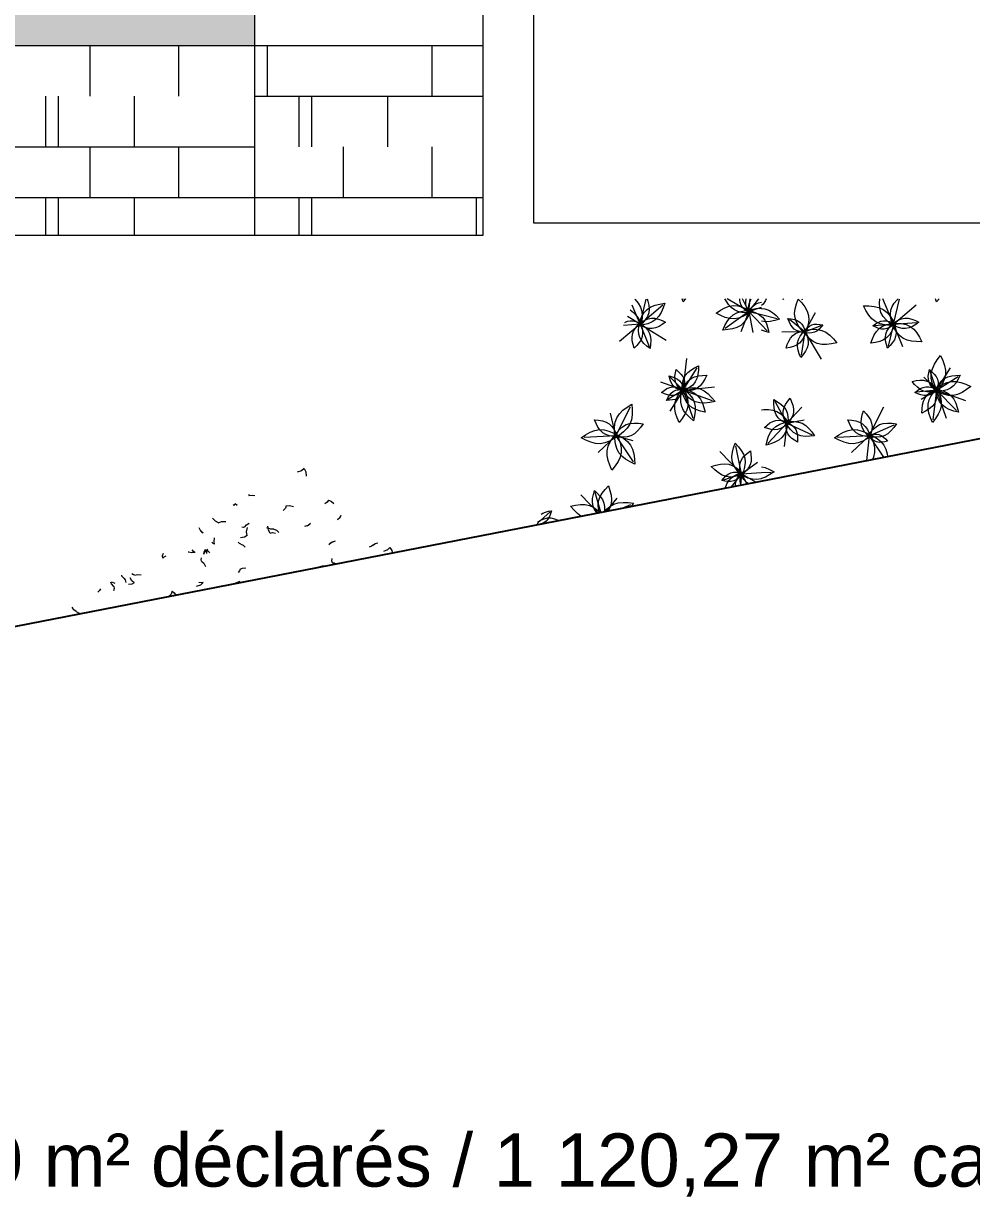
# Model space of a CAD drawing. Header units: metres. Extents: x 0 to 46.1, y -33.1 to 1.9.
# Drawn here: x 20.17 to 27.66, y -33.09 to -23.82 of the extents above; entities that cross this region are included whole.
import ezdxf
from ezdxf.enums import TextEntityAlignment as Align

# ---------------------------------------------------------------- set-up
doc = ezdxf.new("R2010")
doc.units = ezdxf.units.M
doc.header["$LTSCALE"] = 0.02
for name, color, linetype, lineweight in [('AB_EXT_BANDES', 8, 'Continuous', 9), ('AB_EXT_COUVRE', 8, 'Continuous', 9), ('AB_EXT_MASSIF', 8, 'Continuous', 9)]:
    doc.layers.add(name, color=color, linetype=linetype, lineweight=lineweight)
for name, color, linetype, lineweight, true_color in [('CONTEXT', 7, 'Continuous', 13, 0x787878), ('SEEN', 7, 'Continuous', 20, 0x000000), ('SITE', 7, 'Continuous', 25, 0x000000), ('TEXT', 7, 'Continuous', 13, 0x000000)]:
    doc.layers.add(name, color=color, linetype=linetype, lineweight=lineweight, true_color=true_color)
doc.layers.add('FILL_restaurant', color=7, linetype='Continuous', true_color=0xf5ded7)
doc.styles.add('JV', font='arial.ttf')

msp = doc.modelspace()

# ---------------------------------------------------------------- hatches: boundary and pattern name
at = {"layer": 'FILL_restaurant'}
msp.add_hatch(color=256, dxfattribs=at).paths.add_polyline_path([(22, -24), (22, -17), (8, -17), (8, -24), (22, -24)])

# ---------------------------------------------------------------- linework, layer by layer
at = {"layer": 'AB_EXT_BANDES', "lineweight": 9, "true_color": 0x606060, "transparency": 33554597}
for points in [[(20.7, -24.4), (20.7, -24)], [(21.4, -24.4), (21.4, -24)], [(22, -24), (23.8, -24)], [(22, -24.4), (22, -24)], [(22.1, -24.4), (22.1, -24)], [(23.4, -24.4), (23.4, -24)], [(20.35, -24.8), (20.35, -24.4)], [(20.45, -24.8), (20.45, -24.4)], [(21.05, -24.8), (21.05, -24.4)], [(22, -24.4), (23.8, -24.4)], [(22.35, -24.8), (22.35, -24.4)], [(22.45, -24.8), (22.45, -24.4)], [(23.05, -24.8), (23.05, -24.4)], [(20, -24.8), (22, -24.8)], [(20.7, -25.2), (20.7, -24.8)], [(21.4, -25.2), (21.4, -24.8)], [(22.7, -25.2), (22.7, -24.8)], [(23.4, -25.2), (23.4, -24.8)], [(20, -25.2), (22, -25.2)], [(20.35, -25.5), (20.35, -25.2)], [(20.45, -25.5), (20.45, -25.2)], [(21.05, -25.5), (21.05, -25.2)], [(22, -25.2), (23.8, -25.2)], [(22.35, -25.5), (22.35, -25.2)], [(22.45, -25.5), (22.45, -25.2)], [(23.75, -25.5), (23.75, -25.2)]]:
    msp.add_lwpolyline(points, dxfattribs=at)
at = {"layer": 'AB_EXT_COUVRE', "lineweight": 9, "true_color": 0x606060, "transparency": 33554585}
for points in [[(22.3892, -27.3392), (22.3669, -27.3574), (22.3326, -27.369)], [(22.3892, -27.3392), (22.4013, -27.3647), (22.4042, -27.4001)], [(21.9526, -27.5535), (21.9561, -27.5445)], [(21.9526, -27.5535), (21.9794, -27.5492), (22, -27.5534)], [(22.5805, -27.5885), (22.5702, -27.6044), (22.5509, -27.6185)], [(22.5805, -27.5885), (22.6017, -27.5972), (22.6227, -27.6168)], [(21.8367, -27.6306), (21.831, -27.6237)], [(21.8367, -27.6306), (21.8436, -27.6157)], [(21.845, -27.6148), (21.8598, -27.6284)], [(22.248, -27.6339), (22.2406, -27.6521), (22.2237, -27.6703)], [(22.248, -27.6339), (22.273, -27.6317), (22.3033, -27.6402)], [(21.712, -27.7678), (21.6885, -27.7555), (21.6663, -27.7305)], [(21.712, -27.7678), (21.7367, -27.7587), (21.7697, -27.7589)], [(21.9216, -27.8008), (21.934, -27.7848), (21.9557, -27.7714)], [(22.4382, -27.7737), (22.42, -27.788), (22.3923, -27.7968)], [(22.4382, -27.7737), (22.4279, -27.7851), (22.4108, -27.794)], [(22.677, -27.7104), (22.6684, -27.7275), (22.6508, -27.744)], [(22.677, -27.7104), (22.6691, -27.7277), (22.6523, -27.7447)], [(21.5913, -27.8504), (21.5736, -27.8349), (21.5596, -27.8088)], [(21.5913, -27.8504), (21.5822, -27.8433), (21.5747, -27.8309)], [(21.9393, -27.8684), (21.9171, -27.8817), (21.885, -27.8876)], [(21.9216, -27.8008), (21.9108, -27.8042), (21.8967, -27.8035)], [(21.9393, -27.8684), (21.9348, -27.8399), (21.942, -27.8044)], [(22.1503, -27.8178), (22.1247, -27.819), (22.094, -27.809)], [(22.121, -27.8485), (22.1076, -27.8265), (22.1015, -27.7946)], [(22.121, -27.8485), (22.139, -27.8455), (22.1614, -27.85)], [(22.1503, -27.8178), (22.1693, -27.8266), (22.1878, -27.8453)], [(21.6822, -27.9357), (21.6712, -27.9308), (21.6605, -27.9202)], [(21.6822, -27.9357), (21.6779, -27.9144), (21.6822, -27.8875)], [(21.8896, -27.9365), (21.8782, -27.9318), (21.8668, -27.9212)], [(21.8896, -27.9365), (21.9063, -27.9443), (21.9225, -27.961)], [(22.5826, -27.9389), (22.6034, -27.9216), (22.6356, -27.9104)], [(22.5826, -27.9389), (22.5968, -27.9268), (22.6189, -27.9188)], [(22.9336, -27.9443), (22.9215, -27.9536), (22.9031, -27.9591)], [(22.9336, -27.9443), (22.948, -27.9324), (22.9702, -27.9249)], [(23.0659, -27.963), (23.0458, -27.9817), (23.0139, -27.995)], [(23.0659, -27.963), (23.0807, -27.9871), (23.0832, -28)], [(21.2725, -28.0481), (21.2709, -28.0294), (21.2772, -28.0066)], [(21.2725, -28.0481), (21.2824, -28.0375), (21.2987, -28.0294)], [(21.478, -28), (21.4726, -27.9986)], [(21.5271, -28.0035), (21.5026, -28.0062), (21.478, -28)], [(21.5221, -28), (21.5156, -27.9955), (21.5057, -27.9809)], [(21.5271, -28.0035), (21.5195, -28)], [(21.5793, -28.0711), (21.5766, -28.0597), (21.5786, -28.0452)], [(21.598, -28.0144), (21.6048, -28)], [(21.598, -28.0144), (21.5995, -28)], [(21.5995, -28), (21.5999, -27.9964), (21.6101, -27.9761)], [(21.6048, -28), (21.6074, -27.9945), (21.6274, -27.9751)], [(21.616, -27.9817), (21.6191, -27.9943), (21.6184, -28)], [(21.616, -27.9817), (21.6289, -27.9892), (21.6378, -28)], [(21.6184, -28), (21.6171, -28.0105)], [(21.6378, -28), (21.6408, -28.0038)], [(22.6113, -28.083), (22.6074, -28.069), (22.609, -28.0508)], [(23.0832, -28), (23.0842, -28.0055)], [(21.5793, -28.0711), (21.597, -28.0864), (21.6111, -28.1123)], [(21.8835, -28.1346), (21.8791, -28.1479), (21.868, -28.1615)], [(21.8835, -28.1346), (21.9021, -28.1262), (21.9277, -28.1246)], [(22.5187, -28.1124), (22.5127, -28.1168)], [(22.5187, -28.1124), (22.5342, -28.1069), (22.5548, -28.1073)], [(22.6113, -28.083), (22.6246, -28.0853), (22.6371, -28.0926)], [(20.8858, -28.2699), (20.8691, -28.2509), (20.8636, -28.2364)], [(20.8674, -28.234), (20.8949, -28.2449)], [(20.966, -28.2051), (20.9507, -28.1884), (20.9484, -28.1827)], [(20.966, -28.2051), (20.9761, -28.2184), (20.982, -28.2385)], [(21.0474, -28.2423), (21.0286, -28.2517), (21.0024, -28.2545)], [(21.0474, -28.2423), (21.0297, -28.2273), (21.0156, -28.202)], [(21.0516, -28.1817), (21.0406, -28.1786), (21.029, -28.1702)], [(21.0516, -28.1817), (21.0735, -28.1757), (21.1019, -28.1783)], [(21.5928, -28.2403), (21.5711, -28.2592), (21.5373, -28.2719)], [(21.5928, -28.2403), (21.5773, -28.2427), (21.5579, -28.2386)], [(21.8404, -28.2477), (21.849, -28.2408), (21.883, -28.2295)], [(20.7808, -28.2894), (20.7741, -28.3028), (20.7603, -28.3157)], [(20.7808, -28.2894), (20.7811, -28.2886)], [(20.8858, -28.2699), (20.8878, -28.2856), (20.8834, -28.305)], [(21.3478, -28.3088), (21.3392, -28.331), (21.3238, -28.3483)], [(21.3478, -28.3088), (21.3633, -28.3199), (21.3755, -28.3382)], [(20.5877, -28.4673), (20.5715, -28.4558), (20.5575, -28.4351)], [(20.5877, -28.4673), (20.6081, -28.48), (20.6133, -28.4867)]]:
    msp.add_lwpolyline(points, dxfattribs=at)
at = {"layer": 'AB_EXT_MASSIF', "lineweight": 9, "true_color": 0x606060, "transparency": 33554597}
for points in [[(24.9991, -26.0021), (25.0012, -26.0039), (25.0259, -26.0327), (25.0435, -26.0644), (25.0533, -26.0994), (25.0561, -26.1372), (25.0534, -26.1773), (25.0477, -26.2187)], [(25.0972, -26), (25.1023, -26.017), (25.1095, -26.0495), (25.1121, -26.0809), (25.1084, -26.1107), (25.098, -26.139), (25.0814, -26.1657), (25.06, -26.1913), (25.0361, -26.2163)], [(25.04, -26.2), (25.0879, -26.0024)], [(25.4004, -26), (25.3815, -26.0225), (25.3731, -26)], [(25.3854, -26), (25.3848, -26.0034)], [(25.9149, -26.1087), (25.8793, -26.1087), (25.8449, -26.1064), (25.8132, -26.0997), (25.7847, -26.0873), (25.7598, -26.0688), (25.7382, -26.0445), (25.7191, -26.0159), (25.7101, -26)], [(25.9, -26.1), (25.7275, -26)], [(25.9054, -26.1106), (25.8847, -26.0973), (25.8656, -26.0832), (25.8496, -26.0674), (25.8377, -26.0496), (25.8302, -26.0295), (25.8267, -26.0073), (25.8266, -26)], [(25.9, -26.1), (25.8487, -26)], [(25.8988, -26.1122), (25.8883, -26.0892), (25.8797, -26.0664), (25.8746, -26.0439), (25.8742, -26.0219), (25.8788, -26.0004), (25.879, -26)], [(25.8855, -26.105), (25.9062, -26.0811), (25.9276, -26.0595), (25.9505, -26.0421), (25.9753, -26.0302), (26, -26.0248)], [(25.8882, -26.1149), (25.8938, -26.0761), (25.9016, -26.0392), (25.9139, -26.0056), (25.9173, -26)], [(25.9, -26.1), (25.9789, -26)], [(25.9, -26.1), (25.9097, -26)], [(26.0347, -26), (26.0305, -26.0114), (26.0126, -26.0404), (26, -26.0531)], [(26.1747, -26), (26.1706, -26.0044), (26.1692, -26)], [(26.3438, -26.2795), (26.3167, -26.2487), (26.2927, -26.2172), (26.2744, -26.1847), (26.2635, -26.1506), (26.2607, -26.115), (26.2653, -26.0779), (26.2756, -26.0398), (26.289, -26.0009), (26.3161, -26.0318), (26.3401, -26.0632), (26.3585, -26.0958), (26.3694, -26.1298), (26.3722, -26.1654), (26.3676, -26.2025), (26.3572, -26.2407), (26.3438, -26.2795)], [(26.3161, -26), (26.3194, -26.0076)], [(27.0477, -26.2187), (27.0146, -26.1933), (26.9844, -26.1667), (26.9597, -26.1379), (26.9421, -26.1062), (26.9322, -26.0712), (26.9295, -26.0334), (26.9318, -26)], [(27.04, -26.2), (26.9577, -26)], [(27.0361, -26.2163), (27.0262, -26.1831), (27.0189, -26.1506), (27.0164, -26.1192), (27.0201, -26.0893), (27.0305, -26.0611), (27.0471, -26.0344), (27.0685, -26.0088), (27.0769, -26)], [(27.04, -26.2), (27.0879, -26.0024)], [(27.4004, -26), (27.3815, -26.0225), (27.3731, -26)], [(24.9626, -26.086), (24.9898, -26.1074), (25.0152, -26.1375), (25.0374, -26.1728), (25.0578, -26.211)], [(25.04, -26.2), (24.9783, -26.05)], [(25.0252, -26.2125), (25.0386, -26.1748), (25.0539, -26.1394), (25.0728, -26.1083), (25.0966, -26.0829), (25.1255, -26.0636), (25.1592, -26.0498), (25.1966, -26.0404), (25.236, -26.0333), (25.2227, -26.0711), (25.2074, -26.1065), (25.1884, -26.1375), (25.1647, -26.163), (25.1357, -26.1823), (25.102, -26.1961), (25.0646, -26.2055), (25.0252, -26.2125)], [(25.04, -26.2), (25.2191, -26.0477)], [(25.9195, -26.0991), (25.8856, -26.1209), (25.8517, -26.1397), (25.8174, -26.1527), (25.7829, -26.1583), (25.7479, -26.1559), (25.7126, -26.146), (25.6771, -26.1305), (25.6414, -26.1119), (25.6753, -26.0901), (25.7092, -26.0713), (25.7435, -26.0583), (25.778, -26.0527), (25.813, -26.0551), (25.8482, -26.0649), (25.8838, -26.0805), (25.9195, -26.0991)], [(25.9155, -26.089), (25.8992, -26.1248), (25.8812, -26.1581), (25.86, -26.1868), (25.8346, -26.2097), (25.8046, -26.2261), (25.7705, -26.2366), (25.7331, -26.2426), (25.694, -26.2462), (25.7102, -26.2104), (25.7282, -26.1771), (25.7494, -26.1483), (25.7749, -26.1255), (25.8048, -26.1091), (25.839, -26.0985), (25.8764, -26.0925), (25.9155, -26.089)], [(25.9, -26.1), (25.7117, -26.2336)], [(25.9, -26.1), (25.8359, -26.2594)], [(25.8818, -26.0955), (25.9189, -26.0846), (25.9554, -26.0765), (25.9906, -26.0737), (26, -26.0749)], [(25.8882, -26.0876), (25.9222, -26.0975), (25.9542, -26.1093), (25.9826, -26.1245), (26, -26.1391)], [(25.9, -26.1), (26, -26.0656)], [(25.9, -26.1), (25.9315, -26.2652)], [(25.9, -26.1), (26, -26.2052)], [(25.9, -26.1), (26, -26.1244)], [(26, -26.0749), (26.024, -26.0779), (26.0557, -26.0896), (26.0856, -26.1083), (26.1142, -26.1323), (26.1421, -26.1592), (26.1049, -26.1702), (26.0685, -26.1782), (26.0333, -26.181), (26, -26.1768)], [(26.34, -26.26), (26.424, -26.1077)], [(27.0578, -26.211), (27.0146, -26.2099), (26.9731, -26.206), (26.9347, -26.1969), (26.9006, -26.1809), (26.871, -26.1576), (26.8457, -26.1275), (26.8235, -26.0922), (26.803, -26.0541), (26.8463, -26.0552), (26.8878, -26.0591), (26.9261, -26.0682), (26.9602, -26.0841), (26.9898, -26.1074), (27.0152, -26.1375), (27.0374, -26.1728), (27.0578, -26.211)], [(27.04, -26.2), (27.2191, -26.0477)], [(25.04, -26.2), (24.8784, -26.3374)], [(25.04, -26.2), (24.9087, -26.21)], [(24.919, -26.1862), (24.92, -26.1857), (24.9412, -26.1769), (24.9627, -26.1727), (24.9846, -26.1735), (25.0069, -26.179), (25.0295, -26.1881), (25.0522, -26.1991)], [(25.04, -26.2), (24.9399, -26.1383)], [(25.0435, -26.1857), (25.0521, -26.2148), (25.0585, -26.2434), (25.0607, -26.2709), (25.0575, -26.2971), (25.0484, -26.3219), (25.0338, -26.3453), (25.015, -26.3678), (24.994, -26.3897), (24.9854, -26.3606), (24.979, -26.3321), (24.9768, -26.3045), (24.98, -26.2783), (24.9891, -26.2535), (25.0037, -26.2301), (25.0225, -26.2076), (25.0435, -26.1857)], [(25.0248, -26.2012), (25.0507, -26.1833), (25.0769, -26.1678), (25.1033, -26.1568), (25.1303, -26.1516), (25.1577, -26.1526), (25.1855, -26.1595), (25.2137, -26.1708), (25.2421, -26.1845), (25.2161, -26.2024), (25.19, -26.2179), (25.1635, -26.2289), (25.1366, -26.2341), (25.1092, -26.2331), (25.0813, -26.2262), (25.0532, -26.2149), (25.0248, -26.2012)], [(25.0341, -26.1856), (25.0596, -26.2052), (25.0829, -26.2257), (25.102, -26.2479), (25.1156, -26.2724), (25.1232, -26.2994), (25.1253, -26.3286), (25.1232, -26.3596), (25.1188, -26.3915), (25.0932, -26.3719), (25.07, -26.3514), (25.0509, -26.3291), (25.0373, -26.3046), (25.0297, -26.2777), (25.0276, -26.2484), (25.0297, -26.2175), (25.0341, -26.1856)], [(25.04, -26.2), (25.112, -26.375)], [(25.04, -26.2), (25.2454, -26.3265)], [(26, -26.1244), (26.1213, -26.1541)], [(26, -26.1391), (26.0063, -26.1443), (26.0248, -26.1689), (26.0386, -26.1981), (26.0487, -26.2306), (26.0569, -26.2651), (26.0229, -26.2552), (26, -26.2467)], [(26, -26.2052), (26.0434, -26.2509)], [(26.3499, -26.268), (26.3239, -26.264), (26.299, -26.2585), (26.2765, -26.25), (26.2571, -26.2378), (26.241, -26.2214), (26.228, -26.2012), (26.2173, -26.1781), (26.2078, -26.1535), (26.2339, -26.1575), (26.2587, -26.163), (26.2812, -26.1715), (26.3007, -26.1837), (26.3168, -26.2001), (26.3298, -26.2203), (26.3405, -26.2434), (26.3499, -26.268)], [(26.34, -26.26), (26.2192, -26.1626)], [(26.3292, -26.2642), (26.3441, -26.2455), (26.3598, -26.2285), (26.3766, -26.2147), (26.395, -26.205), (26.4152, -26.1998), (26.4369, -26.1987), (26.4599, -26.2008), (26.4835, -26.2045), (26.4685, -26.2232), (26.4529, -26.2402), (26.4361, -26.254), (26.4177, -26.2637), (26.3975, -26.2689), (26.3758, -26.27), (26.3528, -26.2679), (26.3292, -26.2642)], [(26.34, -26.26), (26.4711, -26.2093)], [(27.0533, -26.1887), (27.0413, -26.2227), (27.0275, -26.2546), (27.0104, -26.2827), (26.989, -26.3056), (26.9629, -26.3231), (26.9325, -26.3355), (26.8987, -26.3439), (26.8632, -26.3503), (26.8752, -26.3163), (26.889, -26.2844), (26.9061, -26.2563), (26.9275, -26.2334), (26.9536, -26.2159), (26.9841, -26.2036), (27.0178, -26.1951), (27.0533, -26.1887)], [(27.0522, -26.1991), (27.0314, -26.2134), (27.0105, -26.2258), (26.9893, -26.2346), (26.9678, -26.2388), (26.9458, -26.2379), (26.9236, -26.2324), (26.901, -26.2233), (26.8783, -26.2124), (26.8991, -26.1981), (26.92, -26.1857), (26.9412, -26.1769), (26.9627, -26.1727), (26.9846, -26.1735), (27.0069, -26.179), (27.0295, -26.1881), (27.0522, -26.1991)], [(27.04, -26.2), (26.8922, -26.2113)], [(27.0435, -26.1857), (27.0521, -26.2148), (27.0585, -26.2434), (27.0607, -26.2709), (27.0575, -26.2971), (27.0484, -26.3219), (27.0338, -26.3453), (27.015, -26.3678), (26.994, -26.3897), (26.9854, -26.3606), (26.979, -26.3321), (26.9768, -26.3045), (26.98, -26.2783), (26.9891, -26.2535), (27.0037, -26.2301), (27.0225, -26.2076), (27.0435, -26.1857)], [(27.04, -26.2), (26.998, -26.3734)], [(27.0231, -26.1896), (27.0641, -26.1906), (27.1035, -26.1943), (27.1398, -26.203), (27.1722, -26.2181), (27.2002, -26.2402), (27.2243, -26.2687), (27.2453, -26.3022), (27.2647, -26.3384), (27.2237, -26.3373), (27.1843, -26.3336), (27.148, -26.325), (27.1156, -26.3099), (27.0876, -26.2878), (27.0635, -26.2592), (27.0425, -26.2258), (27.0231, -26.1896)], [(27.0248, -26.2012), (27.0507, -26.1833), (27.0769, -26.1678), (27.1033, -26.1568), (27.1303, -26.1516), (27.1577, -26.1526), (27.1855, -26.1595), (27.2137, -26.1708), (27.2421, -26.1845), (27.2161, -26.2024), (27.19, -26.2179), (27.1635, -26.2289), (27.1366, -26.2341), (27.1092, -26.2331), (27.0813, -26.2262), (27.0532, -26.2149), (27.0248, -26.2012)], [(27.04, -26.2), (27.2247, -26.1859)], [(27.04, -26.2), (27.112, -26.375)], [(26.34, -26.26), (26.1601, -26.2636)], [(26.3511, -26.2503), (26.3413, -26.2791), (26.3301, -26.3062), (26.3159, -26.3301), (26.2981, -26.3497), (26.2763, -26.3647), (26.2508, -26.3755), (26.2224, -26.383), (26.1925, -26.3888), (26.2023, -26.36), (26.2135, -26.3329), (26.2277, -26.309), (26.2455, -26.2894), (26.2673, -26.2744), (26.2928, -26.2636), (26.3212, -26.2561), (26.3511, -26.2503)], [(26.3424, -26.2447), (26.354, -26.2745), (26.3632, -26.3038), (26.3679, -26.3324), (26.3668, -26.3602), (26.3594, -26.3869), (26.3462, -26.4128), (26.3285, -26.4379), (26.3084, -26.4627), (26.2968, -26.433), (26.2876, -26.4036), (26.2829, -26.375), (26.284, -26.3473), (26.2914, -26.3205), (26.3046, -26.2947), (26.3223, -26.2695), (26.3424, -26.2447)], [(26.34, -26.26), (26.3111, -26.4453)], [(26.3209, -26.2535), (26.3617, -26.2453), (26.4015, -26.2402), (26.4394, -26.2406), (26.4748, -26.2483), (26.5075, -26.2638), (26.5377, -26.2867), (26.566, -26.3151), (26.5933, -26.3466), (26.5525, -26.3547), (26.5127, -26.3599), (26.4748, -26.3595), (26.4394, -26.3518), (26.4067, -26.3362), (26.3765, -26.3133), (26.3482, -26.2849), (26.3209, -26.2535)], [(26.34, -26.26), (26.4697, -26.4748)], [(25.38, -26.72), (25.4096, -26.4712)], [(27.3776, -26.7405), (27.3606, -26.7014), (27.3469, -26.6626), (27.3392, -26.6246), (27.3394, -26.5875), (27.348, -26.5514), (27.3644, -26.5162), (27.3868, -26.4818), (27.4124, -26.4477), (27.4293, -26.4869), (27.443, -26.5256), (27.4507, -26.5636), (27.4506, -26.6007), (27.442, -26.6368), (27.4256, -26.672), (27.4032, -26.7064), (27.3776, -26.7405)], [(25.3842, -26.7322), (25.364, -26.7148), (25.3458, -26.6967), (25.3312, -26.6773), (25.3212, -26.6564), (25.3162, -26.6338), (25.3159, -26.6095), (25.3192, -26.584), (25.3244, -26.5579), (25.3446, -26.5753), (25.3628, -26.5934), (25.3774, -26.6128), (25.3874, -26.6337), (25.3924, -26.6563), (25.3927, -26.6806), (25.3894, -26.7061), (25.3842, -26.7322)], [(25.3708, -26.7345), (25.3722, -26.699), (25.3759, -26.6651), (25.3839, -26.6338), (25.3974, -26.606), (25.4168, -26.5821), (25.4418, -26.5617), (25.471, -26.5439), (25.5025, -26.5277), (25.5011, -26.5631), (25.4974, -26.5971), (25.4894, -26.6284), (25.476, -26.6561), (25.4565, -26.6801), (25.4315, -26.7005), (25.4023, -26.7182), (25.3708, -26.7345)], [(25.38, -26.72), (25.492, -26.5442)], [(27.3842, -26.7322), (27.364, -26.7148), (27.3458, -26.6967), (27.3312, -26.6773), (27.3212, -26.6564), (27.3162, -26.6338), (27.3159, -26.6095), (27.3192, -26.584), (27.3244, -26.5579), (27.3446, -26.5753), (27.3628, -26.5934), (27.3774, -26.6128), (27.3874, -26.6337), (27.3924, -26.6563), (27.3927, -26.6806), (27.3894, -26.7061), (27.3842, -26.7322)], [(27.38, -26.72), (27.3292, -26.5718)], [(27.38, -26.72), (27.492, -26.5442)], [(25.38, -26.72), (25.2039, -26.6571)], [(25.3883, -26.7284), (25.3647, -26.722), (25.3425, -26.7143), (25.3227, -26.7042), (25.3062, -26.6909), (25.2931, -26.6741), (25.2832, -26.6542), (25.2757, -26.6319), (25.2697, -26.6083), (25.2932, -26.6146), (25.3155, -26.6224), (25.3352, -26.6325), (25.3518, -26.6458), (25.3649, -26.6625), (25.3748, -26.6824), (25.3822, -26.7048), (25.3883, -26.7284)], [(25.38, -26.72), (25.2791, -26.6179)], [(25.3658, -26.7288), (25.382, -26.6984), (25.3996, -26.6703), (25.4197, -26.6463), (25.4432, -26.6277), (25.4703, -26.6149), (25.5007, -26.6076), (25.5337, -26.6044), (25.5681, -26.6034), (25.5519, -26.6338), (25.5344, -26.662), (25.5143, -26.686), (25.4908, -26.7045), (25.4637, -26.7173), (25.4332, -26.7246), (25.4002, -26.7278), (25.3658, -26.7288)], [(27.3945, -26.7252), (27.3632, -26.731), (27.3328, -26.7345), (27.3038, -26.7338), (27.2769, -26.7276), (27.252, -26.7153), (27.2292, -26.6975), (27.2078, -26.6755), (27.1873, -26.6512), (27.2186, -26.6454), (27.2491, -26.6419), (27.278, -26.6426), (27.305, -26.6488), (27.3298, -26.6611), (27.3526, -26.6788), (27.374, -26.7009), (27.3945, -26.7252)], [(27.38, -26.72), (27.2791, -26.6179)], [(27.3597, -26.7222), (27.3937, -26.6972), (27.4281, -26.6754), (27.4632, -26.6596), (27.499, -26.6515), (27.5358, -26.6519), (27.5734, -26.66), (27.6116, -26.674), (27.6501, -26.6913), (27.6161, -26.7163), (27.5817, -26.738), (27.5466, -26.7539), (27.5108, -26.7619), (27.474, -26.7616), (27.4364, -26.7535), (27.3982, -26.7394), (27.3597, -26.7222)], [(27.3658, -26.7288), (27.382, -26.6984), (27.3996, -26.6703), (27.4197, -26.6463), (27.4432, -26.6277), (27.4703, -26.6149), (27.5007, -26.6076), (27.5337, -26.6044), (27.5681, -26.6034), (27.5519, -26.6338), (27.5344, -26.662), (27.5143, -26.686), (27.4908, -26.7045), (27.4637, -26.7173), (27.4332, -26.7246), (27.4002, -26.7278), (27.3658, -26.7288)], [(27.38, -26.72), (27.5519, -26.6135)], [(25.3929, -26.7186), (25.3713, -26.7345), (25.3495, -26.7482), (25.3273, -26.7583), (25.3046, -26.7634), (25.2813, -26.7631), (25.2575, -26.758), (25.2333, -26.7491), (25.2089, -26.7382), (25.2305, -26.7224), (25.2523, -26.7086), (25.2745, -26.6986), (25.2972, -26.6935), (25.3205, -26.6937), (25.3443, -26.6988), (25.3685, -26.7077), (25.3929, -26.7186)], [(25.3899, -26.7139), (25.3786, -26.735), (25.3664, -26.7546), (25.3524, -26.7713), (25.3361, -26.7842), (25.3172, -26.7931), (25.296, -26.7982), (25.2731, -26.8004), (25.2491, -26.8011), (25.2604, -26.78), (25.2726, -26.7604), (25.2866, -26.7437), (25.3029, -26.7308), (25.3218, -26.7219), (25.343, -26.7168), (25.3659, -26.7146), (25.3899, -26.7139)], [(25.38, -26.72), (25.2604, -26.7941)], [(25.38, -26.72), (25.2745, -26.8855)], [(25.3823, -26.7008), (25.3982, -26.7375), (25.411, -26.7739), (25.4183, -26.8096), (25.4181, -26.8444), (25.4101, -26.8783), (25.3947, -26.9113), (25.3736, -26.9436), (25.3496, -26.9756), (25.3337, -26.9388), (25.3208, -26.9025), (25.3136, -26.8668), (25.3137, -26.8319), (25.3218, -26.7981), (25.3372, -26.7651), (25.3582, -26.7327), (25.3823, -26.7008)], [(25.361, -26.7132), (25.4019, -26.7056), (25.4418, -26.701), (25.4796, -26.7019), (25.5149, -26.7101), (25.5473, -26.7261), (25.5772, -26.7494), (25.6051, -26.7782), (25.632, -26.81), (25.5911, -26.8176), (25.5512, -26.8222), (25.5134, -26.8212), (25.4781, -26.8131), (25.4457, -26.7971), (25.4158, -26.7738), (25.3879, -26.745), (25.361, -26.7132)], [(25.3737, -26.7017), (25.4039, -26.7278), (25.4311, -26.7549), (25.453, -26.7838), (25.468, -26.8151), (25.4754, -26.849), (25.4758, -26.8853), (25.4709, -26.9234), (25.4631, -26.9625), (25.433, -26.9364), (25.4058, -26.9093), (25.3838, -26.8804), (25.3689, -26.8491), (25.3615, -26.8152), (25.3611, -26.7789), (25.366, -26.7408), (25.3737, -26.7017)], [(25.367, -26.7068), (25.404, -26.7168), (25.4389, -26.7289), (25.47, -26.7449), (25.496, -26.7657), (25.5166, -26.792), (25.5321, -26.8233), (25.5438, -26.8584), (25.5533, -26.8955), (25.5163, -26.8855), (25.4814, -26.8734), (25.4503, -26.8575), (25.4243, -26.8366), (25.4037, -26.8103), (25.3882, -26.779), (25.3765, -26.7439), (25.367, -26.7068)], [(25.38, -26.72), (25.6269, -26.6938)], [(25.38, -26.72), (25.6103, -26.8022)], [(25.38, -26.72), (25.456, -26.9416)], [(27.3929, -26.7186), (27.3713, -26.7345), (27.3495, -26.7482), (27.3273, -26.7583), (27.3046, -26.7634), (27.2813, -26.7631), (27.2575, -26.758), (27.2333, -26.7491), (27.2089, -26.7382), (27.2305, -26.7224), (27.2523, -26.7086), (27.2745, -26.6986), (27.2972, -26.6935), (27.3205, -26.6937), (27.3443, -26.6988), (27.3685, -26.7077), (27.3929, -26.7186)], [(27.38, -26.72), (27.2236, -26.7366)], [(27.38, -26.72), (27.2604, -26.7941)], [(27.3887, -26.7064), (27.3873, -26.7397), (27.3838, -26.7717), (27.3763, -26.8012), (27.3636, -26.8273), (27.3453, -26.8499), (27.3218, -26.8691), (27.2943, -26.8858), (27.2646, -26.9011), (27.266, -26.8677), (27.2695, -26.8358), (27.2769, -26.8063), (27.2896, -26.7802), (27.308, -26.7576), (27.3315, -26.7384), (27.359, -26.7217), (27.3887, -26.7064)], [(27.3823, -26.7008), (27.3982, -26.7375), (27.411, -26.7739), (27.4183, -26.8096), (27.4181, -26.8444), (27.4101, -26.8783), (27.3947, -26.9113), (27.3736, -26.9436), (27.3496, -26.9756), (27.3337, -26.9388), (27.3208, -26.9025), (27.3136, -26.8668), (27.3137, -26.8319), (27.3218, -26.7981), (27.3372, -26.7651), (27.3582, -26.7327), (27.3823, -26.7008)], [(27.38, -26.72), (27.3522, -26.9536)], [(27.367, -26.7068), (27.404, -26.7168), (27.4389, -26.7289), (27.47, -26.7449), (27.496, -26.7657), (27.5166, -26.792), (27.5321, -26.8233), (27.5438, -26.8584), (27.5533, -26.8955), (27.5163, -26.8855), (27.4814, -26.8734), (27.4503, -26.8575), (27.4243, -26.8366), (27.4037, -26.8103), (27.3882, -26.779), (27.3765, -26.7439), (27.367, -26.7068)], [(27.38, -26.72), (27.5384, -26.8804)], [(27.38, -26.72), (27.6103, -26.8022)], [(27.38, -26.72), (27.456, -26.9416)], [(24.8406, -27.0988), (24.8379, -27.0555), (24.8381, -27.0137), (24.8438, -26.9746), (24.8567, -26.9392), (24.8773, -26.9076), (24.9051, -26.8795), (24.9384, -26.8543), (24.9747, -26.8305), (24.9774, -26.8738), (24.9772, -26.9156), (24.9715, -26.9546), (24.9586, -26.9901), (24.938, -27.0217), (24.9102, -27.0497), (24.8769, -27.075), (24.8406, -27.0988)], [(24.85, -27.08), (24.964, -26.8519)], [(26.2077, -26.9939), (26.1795, -26.9771), (26.1535, -26.959), (26.1315, -26.9387), (26.1149, -26.9155), (26.104, -26.889), (26.0984, -26.8597), (26.0969, -26.828), (26.0975, -26.7952), (26.1258, -26.812), (26.1518, -26.8301), (26.1737, -26.8504), (26.1904, -26.8736), (26.2013, -26.9), (26.2069, -26.9294), (26.2084, -26.9611), (26.2077, -26.9939)], [(26.2, -26.98), (26.1064, -26.8111)], [(26.1982, -26.9948), (26.1861, -26.9665), (26.1763, -26.9385), (26.1708, -26.911), (26.171, -26.8842), (26.1773, -26.8582), (26.1892, -26.8328), (26.2055, -26.808), (26.2241, -26.7835), (26.2362, -26.8118), (26.246, -26.8398), (26.2515, -26.8673), (26.2513, -26.8941), (26.245, -26.9201), (26.2331, -26.9454), (26.2168, -26.9703), (26.1982, -26.9948)], [(26.2, -26.98), (26.3163, -26.8552)], [(26.85, -27.08), (26.964, -26.8519)], [(24.8628, -27.0895), (24.8301, -27.0858), (24.799, -27.0802), (24.7706, -27.0708), (24.7459, -27.0565), (24.725, -27.037), (24.7078, -27.0126), (24.6933, -26.9844), (24.6804, -26.9543), (24.713, -26.9579), (24.7441, -26.9636), (24.7725, -26.9729), (24.7973, -26.9872), (24.8181, -27.0067), (24.8353, -27.0312), (24.8498, -27.0593), (24.8628, -27.0895)], [(24.85, -27.08), (24.8072, -26.9012)], [(26, -26.8867), (25.9993, -26.8864)], [(26, -26.8759), (26.018, -26.8742), (26.0543, -26.8734), (26.0883, -26.8775), (26.1194, -26.8878), (26.1473, -26.905), (26.1723, -26.9285), (26.195, -26.9568), (26.2165, -26.9877)], [(26.2, -26.98), (26.3355, -26.9537)], [(26.8628, -27.0895), (26.8301, -27.0858), (26.799, -27.0802), (26.7706, -27.0708), (26.7459, -27.0565), (26.725, -27.037), (26.7078, -27.0126), (26.6933, -26.9844), (26.6804, -26.9543), (26.713, -26.9579), (26.7441, -26.9636), (26.7725, -26.9729), (26.7973, -26.9872), (26.8181, -27.0067), (26.8353, -27.0312), (26.8498, -27.0593), (26.8628, -27.0895)], [(26.8535, -27.0947), (26.8319, -27.0721), (26.8127, -27.0489), (26.7977, -27.0247), (26.7884, -26.9991), (26.7852, -26.9721), (26.7875, -26.9437), (26.7942, -26.9143), (26.8032, -26.8844), (26.8248, -26.907), (26.844, -26.9302), (26.859, -26.9544), (26.8683, -26.98), (26.8716, -27.007), (26.8692, -27.0354), (26.8625, -27.0648), (26.8535, -27.0947)], [(24.8708, -27.0787), (24.835, -27.1025), (24.799, -27.1231), (24.7627, -27.1375), (24.7259, -27.144), (24.6886, -27.142), (24.6508, -27.132), (24.6126, -27.116), (24.5742, -27.0966), (24.61, -27.0728), (24.646, -27.0523), (24.6823, -27.0379), (24.7191, -27.0314), (24.7564, -27.0334), (24.7942, -27.0434), (24.8324, -27.0594), (24.8708, -27.0787)], [(24.8338, -27.087), (24.8554, -27.0577), (24.8781, -27.0309), (24.9029, -27.0089), (24.9303, -26.993), (24.9606, -26.9838), (24.9936, -26.9808), (25.0287, -26.9825), (25.0648, -26.9868), (25.0432, -27.0161), (25.0205, -27.0429), (24.9958, -27.0649), (24.9684, -27.0808), (24.938, -27.09), (24.905, -27.093), (24.87, -27.0913), (24.8338, -27.087)], [(26.2133, -26.9774), (26.1922, -26.9959), (26.1708, -27.0122), (26.1485, -27.0246), (26.1253, -27.032), (26.101, -27.0339), (26.0757, -27.0307), (26.0497, -27.0236), (26.0232, -27.0144), (26.0443, -26.9959), (26.0658, -26.9796), (26.088, -26.9671), (26.1112, -26.9598), (26.1355, -26.9579), (26.1608, -26.9611), (26.1869, -26.9682), (26.2133, -26.9774)], [(26.2124, -26.9668), (26.2041, -27.0032), (26.1937, -27.0378), (26.1794, -27.0687), (26.1601, -27.0949), (26.1353, -27.116), (26.1054, -27.1324), (26.0717, -27.1452), (26.0359, -27.156), (26.0442, -27.1195), (26.0546, -27.085), (26.0689, -27.054), (26.0882, -27.0278), (26.113, -27.0067), (26.1428, -26.9904), (26.1765, -26.9776), (26.2124, -26.9668)], [(26.2, -26.98), (26.05, -27.1408)], [(26.2, -26.98), (26.1772, -27.166)], [(26.1837, -26.9724), (26.2207, -26.969), (26.2566, -26.9682), (26.2902, -26.9722), (26.321, -26.9824), (26.3485, -26.9994), (26.3732, -27.0226), (26.3957, -27.0506), (26.4169, -27.0811), (26.3799, -27.0845), (26.344, -27.0853), (26.3104, -27.0813), (26.2796, -27.0711), (26.252, -27.0541), (26.2274, -27.0309), (26.2049, -27.0029), (26.1837, -26.9724)], [(26.1937, -26.9687), (26.2167, -26.9824), (26.2379, -26.9971), (26.2557, -27.0136), (26.2693, -27.0325), (26.2781, -27.054), (26.2827, -27.0779), (26.2839, -27.1036), (26.2834, -27.1304), (26.2604, -27.1167), (26.2392, -27.102), (26.2214, -27.0855), (26.2078, -27.0666), (26.199, -27.045), (26.1944, -27.0211), (26.1932, -26.9954), (26.1937, -26.9687)], [(26.2, -26.98), (26.3983, -27.0724)], [(26.8708, -27.0787), (26.835, -27.1025), (26.799, -27.1231), (26.7627, -27.1375), (26.7259, -27.144), (26.6886, -27.142), (26.6508, -27.132), (26.6126, -27.116), (26.5742, -27.0966), (26.61, -27.0728), (26.646, -27.0523), (26.6823, -27.0379), (26.7191, -27.0314), (26.7564, -27.0334), (26.7942, -27.0434), (26.8324, -27.0594), (26.8708, -27.0787)], [(26.8338, -27.087), (26.8554, -27.0577), (26.8781, -27.0309), (26.9029, -27.0089), (26.9303, -26.993), (26.9606, -26.9838), (26.9936, -26.9808), (27.0287, -26.9825), (27.0648, -26.9868), (27.0432, -27.0161), (27.0205, -27.0429), (26.9958, -27.0649), (26.9684, -27.0808), (26.938, -27.09), (26.905, -27.093), (26.87, -27.0913), (26.8338, -27.087)], [(26.85, -27.08), (27.0463, -26.9948)], [(24.85, -27.08), (24.598, -27.0952)], [(24.85, -27.08), (24.7088, -27.2137)], [(24.8524, -27.0595), (24.8695, -27.0986), (24.8834, -27.1374), (24.8912, -27.1754), (24.8913, -27.2126), (24.8828, -27.2488), (24.8665, -27.2841), (24.8442, -27.3187), (24.8187, -27.3529), (24.8015, -27.3138), (24.7877, -27.275), (24.7798, -27.237), (24.7798, -27.1998), (24.7882, -27.1636), (24.8045, -27.1283), (24.8268, -27.0937), (24.8524, -27.0595)], [(24.8388, -27.063), (24.8765, -27.0817), (24.9115, -27.1021), (24.9415, -27.1259), (24.965, -27.1539), (24.9816, -27.1865), (24.9916, -27.2235), (24.9967, -27.2637), (24.9991, -27.3057), (24.9614, -27.287), (24.9264, -27.2665), (24.8964, -27.2428), (24.8728, -27.2148), (24.8563, -27.1822), (24.8463, -27.1452), (24.8412, -27.105), (24.8388, -27.063)], [(24.85, -27.08), (24.9863, -27.2863)], [(24.85, -27.08), (24.982, -27.1192)], [(25.8436, -27.3982), (25.8183, -27.3695), (25.7957, -27.3403), (25.7785, -27.31), (25.7683, -27.2783), (25.7655, -27.2451), (25.7697, -27.2105), (25.7792, -27.1748), (25.7915, -27.1386), (25.8169, -27.1672), (25.8394, -27.1965), (25.8566, -27.2268), (25.8669, -27.2585), (25.8697, -27.2917), (25.8655, -27.3263), (25.856, -27.3619), (25.8436, -27.3982)], [(26.85, -27.08), (26.598, -27.0952)], [(26.85, -27.08), (26.7088, -27.2137)], [(26.85, -27.08), (26.8274, -27.2766)], [(26.8388, -27.063), (26.8765, -27.0817), (26.9115, -27.1021), (26.9415, -27.1259), (26.965, -27.1539), (26.9816, -27.1865), (26.9916, -27.2235), (26.9942, -27.2441)], [(26.8391, -27.0768), (26.8619, -27.0712), (26.8842, -27.0674), (26.9055, -27.0668), (26.9255, -27.0703), (26.9443, -27.0783), (26.9618, -27.0905), (26.9784, -27.1059), (26.9944, -27.1229), (26.9717, -27.1284), (26.9494, -27.1322), (26.9281, -27.1329), (26.908, -27.1293), (26.8893, -27.1213), (26.8718, -27.1092), (26.8552, -27.0938), (26.8391, -27.0768)], [(26.85, -27.08), (26.9625, -27.2503)], [(26.8524, -27.0595), (26.8695, -27.0986), (26.8834, -27.1374), (26.8912, -27.1754), (26.8913, -27.2126), (26.8828, -27.2488), (26.8742, -27.2675)], [(25.84, -27.38), (25.6712, -27.2057)], [(25.84, -27.38), (25.7957, -27.1593)], [(25.8347, -27.3937), (25.83, -27.3637), (25.8275, -27.3346), (25.829, -27.307), (25.8358, -27.2815), (25.8481, -27.2582), (25.8657, -27.237), (25.8873, -27.2173), (25.9111, -27.1984), (25.9157, -27.2284), (25.9182, -27.2575), (25.9167, -27.285), (25.91, -27.3106), (25.8976, -27.3339), (25.88, -27.3551), (25.8584, -27.3748), (25.8347, -27.3937)], [(25.8579, -27.3842), (25.8216, -27.3953), (25.786, -27.4035), (25.7517, -27.4065), (25.7189, -27.4028), (25.6879, -27.3916), (25.6585, -27.3736), (25.6303, -27.3504), (25.6027, -27.3244), (25.639, -27.3133), (25.6745, -27.3051), (25.7089, -27.302), (25.7417, -27.3058), (25.7727, -27.317), (25.8021, -27.335), (25.8303, -27.3582), (25.8579, -27.3842)], [(25.84, -27.38), (25.9669, -27.2881)], [(26, -27.3251), (26.0266, -27.3323), (26.0623, -27.3474), (26.0981, -27.3657), (26.0645, -27.3878), (26.0308, -27.4068), (26, -27.4189)], [(25.8517, -27.3759), (25.8351, -27.3954), (25.8179, -27.4131), (25.7995, -27.4274), (25.7794, -27.4372), (25.7577, -27.4422), (25.7344, -27.4427), (25.7098, -27.4399), (25.6846, -27.4351), (25.7012, -27.4156), (25.7184, -27.3979), (25.7369, -27.3836), (25.7569, -27.3737), (25.7786, -27.3688), (25.802, -27.3682), (25.8265, -27.3711), (25.8517, -27.3759)], [(25.84, -27.38), (25.698, -27.4304)], [(25.713, -27.4936), (25.7137, -27.4901), (25.7244, -27.4601), (25.7401, -27.4341), (25.7613, -27.4123), (25.7877, -27.3945), (25.818, -27.3798), (25.8504, -27.3666)], [(25.84, -27.38), (25.759, -27.4847)], [(25.7948, -27.4777), (25.7944, -27.4628), (25.7995, -27.438), (25.8099, -27.4137), (25.8245, -27.3897), (25.8412, -27.366)], [(26, -27.4189), (25.9967, -27.4202), (25.9622, -27.4261), (25.9273, -27.424), (25.892, -27.4145), (25.8564, -27.3993), (25.8206, -27.3811)], [(25.8936, -27.4585), (25.8807, -27.449), (25.8606, -27.4268), (25.8427, -27.4006), (25.8261, -27.3721)], [(25.8363, -27.4696), (25.8309, -27.4372), (25.83, -27.4013), (25.8316, -27.364)], [(25.84, -27.38), (25.8321, -27.4704)], [(25.84, -27.38), (26, -27.3711)], [(25.84, -27.38), (25.8824, -27.4606)], [(25.84, -27.38), (25.9567, -27.4462)], [(26, -27.3711), (26.0759, -27.3669)], [(24.7201, -27.687), (24.7145, -27.6657), (24.7104, -27.6307), (24.7133, -27.5972), (24.7238, -27.5652), (24.7413, -27.5347), (24.7641, -27.5053), (24.7899, -27.4765), (24.8022, -27.5131), (24.8116, -27.5491), (24.8157, -27.5841), (24.8128, -27.6176), (24.8023, -27.6495), (24.7885, -27.6736)], [(24.7102, -27.6889), (24.5738, -27.5468)], [(24.7005, -27.6908), (24.6983, -27.6884), (24.681, -27.6631), (24.6697, -27.6361), (24.6649, -27.6072), (24.666, -27.5766), (24.6717, -27.5447), (24.6799, -27.512), (24.7042, -27.5353), (24.7261, -27.5592), (24.7434, -27.5845), (24.7547, -27.6116), (24.7595, -27.6404), (24.7584, -27.6711), (24.7568, -27.6798)], [(24.7299, -27.6851), (24.6851, -27.5299)], [(24.7759, -27.6761), (24.8605, -27.5725)], [(24.2299, -27.7712), (24.3308, -27.6816)], [(24.2604, -27.701), (24.2721, -27.6929), (24.2931, -27.6838), (24.3166, -27.6773), (24.3413, -27.6723), (24.3334, -27.6963), (24.3242, -27.7188), (24.3127, -27.7386), (24.2981, -27.755), (24.2801, -27.7676), (24.259, -27.7767), (24.2582, -27.7769)], [(24.5739, -27.7154), (24.5467, -27.6952), (24.5189, -27.6676), (24.492, -27.6371), (24.5318, -27.6288), (24.5707, -27.6235), (24.6077, -27.6237), (24.6423, -27.631), (24.6743, -27.646), (24.704, -27.6681), (24.7225, -27.6865)], [(24.7593, -27.6793), (24.7729, -27.6635), (24.8017, -27.6382), (24.8335, -27.6201), (24.8687, -27.6097), (24.9069, -27.6065), (24.9474, -27.6088), (24.9891, -27.614), (24.9712, -27.6381)], [(24.9, -27.6519), (24.9677, -27.6231)], [(24.2248, -27.7828), (24.2256, -27.7833)], [(24.2272, -27.7775), (24.2265, -27.7831)], [(24.2315, -27.7698), (24.2272, -27.7829)], [(24.2272, -27.7775), (24.2299, -27.7824)], [(24.2278, -27.776), (24.2336, -27.7787)], [(24.2278, -27.776), (24.2299, -27.7824)], [(24.2288, -27.7737), (24.2384, -27.7808)], [(24.2346, -27.7604), (24.2563, -27.747), (24.2826, -27.7354), (24.3094, -27.7296), (24.3369, -27.73), (24.3649, -27.7363), (24.3934, -27.7471), (24.3988, -27.7495)]]:
    msp.add_lwpolyline(points, dxfattribs=at)
at = {"layer": 'CONTEXT'}
for points in [[(22, -24), (22, -17), (22, -16.3), (23.8, -16.3), (23.8, -25.5), (22, -25.5), (22, -24)], [(8, -24), (22, -24), (23.8, -24), (23.8, -25.5), (19, -25.5), (9, -25.5), (8, -25.5), (8, -24)]]:
    msp.add_lwpolyline(points, close=True, dxfattribs=at)
at = {"layer": 'SEEN'}
for points in [[(22, -24), (22, -17), (8, -17), (8, -24), (22, -24)], [(36.2, -25.4), (36.2, -18.4), (24.2, -18.4), (24.2, -25.4), (36.2, -25.4)]]:
    msp.add_lwpolyline(points, close=True, dxfattribs=at)
at = {"layer": 'SITE'}
msp.add_lwpolyline([(0, 0), (6.0974, -31.3132), (45.3602, -23.6679), (40.7508, 0), (0, 0)], close=True, dxfattribs=at)

# ---------------------------------------------------------------- texts
at = {"layer": 'TEXT', "style": 'JV'}
msp.add_text('1 120 m² déclarés / 1 120,27 m² calculés', height=0.42, dxfattribs=at).set_placement((24, -32.8), align=Align.MIDDLE_CENTER)

doc.saveas('drawing.dxf')
